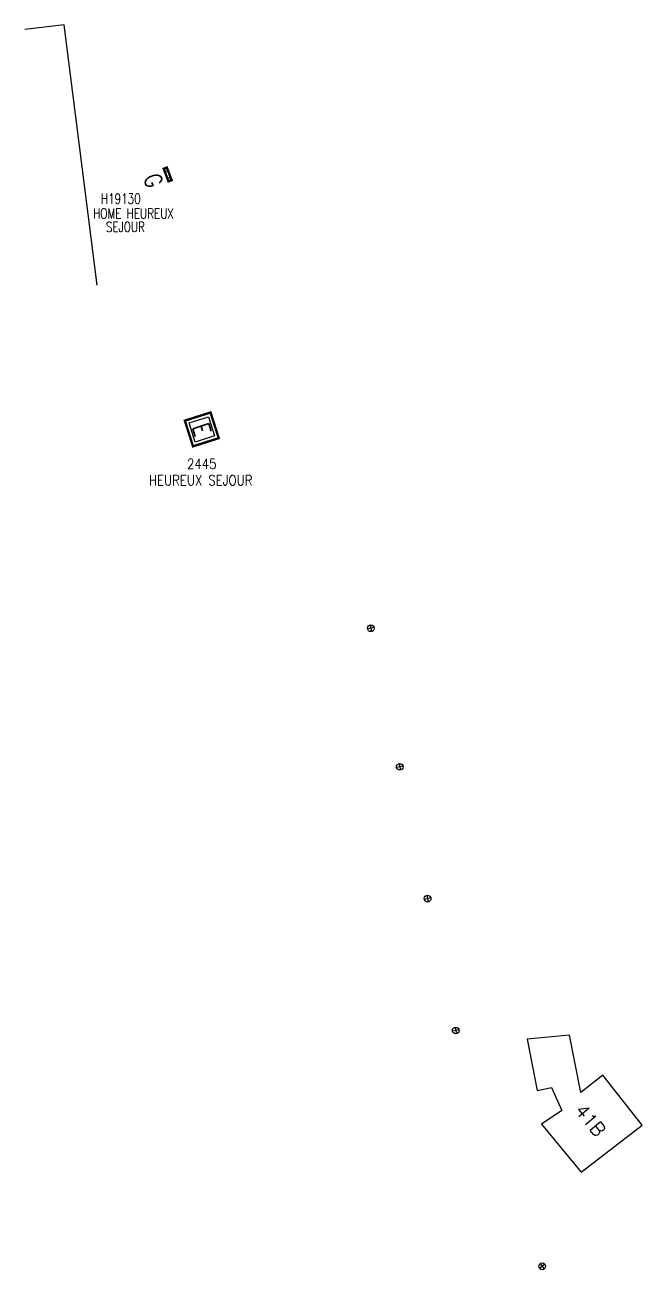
# Model space of a CAD drawing. Header units: millimetres. Extents: x 151036 to 151805, y 127119 to 127819.
# Drawn here: x 151672.5 to 151764, y 127495.6 to 127680.5 of the extents above; entities that cross this region are included whole.
import ezdxf
from ezdxf.enums import TextEntityAlignment as Align

# ---------------------------------------------------------------- set-up
doc = ezdxf.new("R2010")
doc.units = ezdxf.units.MM
doc.layers.get('0').update_dxf_attribs({"linetype": 'CONTINUOUS'})
for name, color, linetype in [('br12', 7, 'CONTINUOUS'), ('G_210', 7, 'CONTINUOUS'), ('M_200', 7, 'CONTINUOUS'), ('W0100', 7, 'CONTINUOUS'), ('W0991', 7, 'CONTINUOUS')]:
    doc.layers.add(name, color=color, linetype=linetype)
doc.styles.add('B_ROMANS', font='ROMANS.shx', dxfattribs={"width": 0.75})
doc.styles.add('M_ROMANS', font='ROMANS.shx', dxfattribs={"width": 0.75})
doc.styles.get("Standard").update_dxf_attribs({"font": 'romans.shx', "width": 0.85})

# ---------------------------------------------------------------- blocks, each defined once
blk = doc.blocks.new('BR1209')
at = {"color": 0, "linetype": 'Continuous', "flags": 128}
for points in [[(-0.5, 0), (0.5, 0)], [(0, 0.5), (0, -0.5)]]:
    blk.add_lwpolyline(points, dxfattribs=at)
at = {"color": 0, "linetype": 'Continuous'}
blk.add_circle((0, 0), 0.5, dxfattribs=at)
at = {"color": 0, "linetype": 'Continuous', "style": 'B_ROMANS', "width": 0.75}
blk.add_attdef('NUM', text='', height=1.2, dxfattribs=at).set_placement((0, 2), align=Align.MIDDLE)
at = {"color": 0, "linetype": 'Continuous', "style": 'B_ROMANS', "width": 0.75, "flags": 3}
for tag, p in [('DEF_LEG', (0, -10)), ('DEF_COUP', (0, -12.5)), ('DEF_TYPE', (0, -15))]:
    blk.add_attdef(tag, text='', height=1.2, dxfattribs=at).set_placement(p, align=Align.MIDDLE)
blk = doc.blocks.new('*U8')
at = {"layer": 'G_210', "color": 0, "linetype": 'Continuous', "const_width": 0.35, "flags": 128}
blk.add_lwpolyline([(2, 0.5), (2, 0), (0, 0), (0, 0.5)], close=True, dxfattribs=at)
at = {"layer": 'G_210', "color": 0, "linetype": 'Continuous'}
blk.add_lwpolyline([(0.5, 0), (1.5, 0), (1.5, 0.5), (0.5, 0.5)], close=True, dxfattribs=at)
at = {"layer": 'G_210', "insert": (1.07, -2.06), "char_height": 2.5, "width": 2, "attachment_point": 5}
blk.add_mtext('G', dxfattribs=at)
at = {"layer": 'G_210', "color": 0, "linetype": 'Continuous', "width": 0.75}
for tag, height, p in [('NUM', 4, (2, 16)), ('NOM', 4, (2, 11)), ('BCL', 3, (2, 7))]:
    blk.add_attdef(tag, text='', height=height, dxfattribs=at).set_placement(p, align=Align.MIDDLE)
at = {"layer": 'G_210', "color": 0, "linetype": 'Continuous', "width": 0.75, "flags": 3}
for tag, p in [('DEF_LEG', (2.14, -3.11)), ('DEF_COUP', (2.14, -5.61)), ('DEF_TYPE', (2.14, -8.11))]:
    blk.add_attdef(tag, text='', height=1.2, dxfattribs=at).set_placement(p, align=Align.MIDDLE)
blk = doc.blocks.new('M_200_59')
at = {"layer": 'M_200', "color": 0, "linetype": 'Continuous', "const_width": 0.35, "flags": 128}
blk.add_lwpolyline([(4, 4), (4, 0), (0, 0), (0, 4)], close=True, dxfattribs=at)
at = {"layer": 'M_200', "color": 0, "linetype": 'Continuous'}
blk.add_lwpolyline([(0.5, 3.5), (3.5, 3.5), (3.5, 0.5), (0.5, 0.5)], close=True, dxfattribs=at)
at = {"layer": 'M_200', "insert": (2, 2), "char_height": 2.5, "width": 4, "attachment_point": 5}
blk.add_mtext('E', dxfattribs=at)
at = {"layer": 'M_200', "color": 0, "linetype": 'Continuous', "width": 0.85}
for tag, p in [('NUM', (2, 17.06)), ('NOM', (2, 10.65))]:
    blk.add_attdef(tag, text='', height=4, dxfattribs=at).set_placement(p, align=Align.MIDDLE)
at = {"layer": 'M_200', "color": 0, "linetype": 'Continuous', "style": 'M_ROMANS', "width": 0.75, "flags": 3}
for tag, p in [('DEF_LEG', (1.87, -2.99)), ('DEF_COUP', (1.87, -5.49)), ('DEF_TYPE', (1.87, -7.99))]:
    blk.add_attdef(tag, text='', height=1.2, dxfattribs=at).set_placement(p, align=Align.MIDDLE)

msp = doc.modelspace()

# ---------------------------------------------------------------- linework, layer by layer
at = {"layer": 'W0100', "color": 252}
msp.add_lwpolyline([(151683.23, 127641.89), (151678.32, 127680.5), (151672.51, 127679.81)], dxfattribs=at)
msp.add_lwpolyline([(151748.47, 127522.43), (151750.58, 127522.85), (151752.09, 127519.44), (151749.08, 127517.42), (151754.96, 127510.3), (151764, 127517.26), (151758.16, 127524.68), (151754.9, 127522.11), (151753.26, 127530.65), (151746.98, 127530.04), (151748.47, 127522.43)], close=True, dxfattribs=at)

# ---------------------------------------------------------------- block references
at = {"layer": 'br12', "color": 252}
for p, rotation in [((151723.78, 127590.99), 281.8316160957397), ((151728.07, 127570.43), 281.921037642723), ((151732.2, 127550.89), 282.906682110782), ((151736.38, 127531.33), 281.8934094650819), ((151749.19, 127496.34), 309.4379536949297)]:
    msp.add_blockref('BR1209', p, dxfattribs=dict(at, rotation=rotation))
at = {"layer": 'G_210'}
ref = msp.add_blockref('*U8', (151693.08, 127659.16), dxfattribs=dict(at, rotation=290.7440411518585))
ref.add_attrib('NUM', 'H19130', dxfattribs={"color": 0, "linetype": 'Continuous', "height": 1.5, "width": 0.75}).set_placement((151686.72, 127654.72), align=Align.MIDDLE)
ref.add_attrib('NOM', 'HOME HEUREUX', dxfattribs={"color": 0, "linetype": 'Continuous', "height": 1.5, "width": 0.75}).set_placement((151688.6, 127652.53), align=Align.MIDDLE)
ref.add_attrib('BCL', 'SEJOUR', dxfattribs={"color": 0, "linetype": 'Continuous', "height": 1.5, "width": 0.75}).set_placement((151687.4, 127650.53), align=Align.MIDDLE)
at = {"layer": 'M_200'}
ref = msp.add_blockref('M_200_59', (151696.21, 127621.79), dxfattribs=dict(at, rotation=287.6982768644675))
ref.add_attrib('NUM', '2445', dxfattribs={"color": 0, "linetype": 'Continuous', "height": 1.5, "width": 0.85}).set_placement((151698.72, 127615.39), align=Align.MIDDLE)
ref.add_attrib('NOM', 'HEUREUX SEJOUR', dxfattribs={"color": 0, "linetype": 'Continuous', "height": 1.5, "width": 0.85}).set_placement((151698.56, 127612.94), align=Align.MIDDLE)

# ---------------------------------------------------------------- texts
at = {"layer": 'W0991', "color": 252}
msp.add_text('41B', height=2, rotation=309.5708, dxfattribs=at).set_placement((151753.91, 127519.39))

doc.saveas('drawing.dxf')
